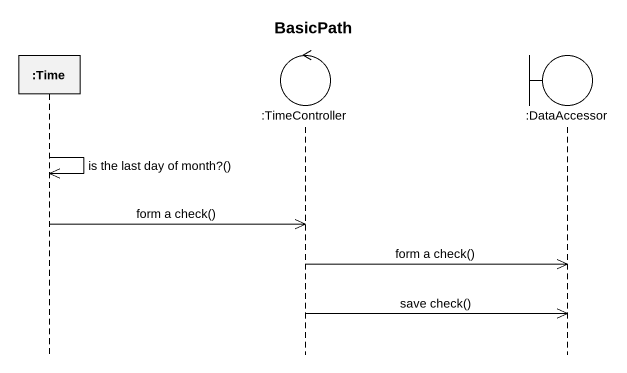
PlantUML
@startuml
title BasicPath
hide footbox
participant ":Time" as Time
control ":TimeController" as TimeController
boundary ":DataAccessor" as DataAccessor

Time ->> Time : is the last day of month?()
Time ->> TimeController : form a check()
TimeController ->> DataAccessor : form a check()
TimeController ->> DataAccessor : save check()
@enduml
